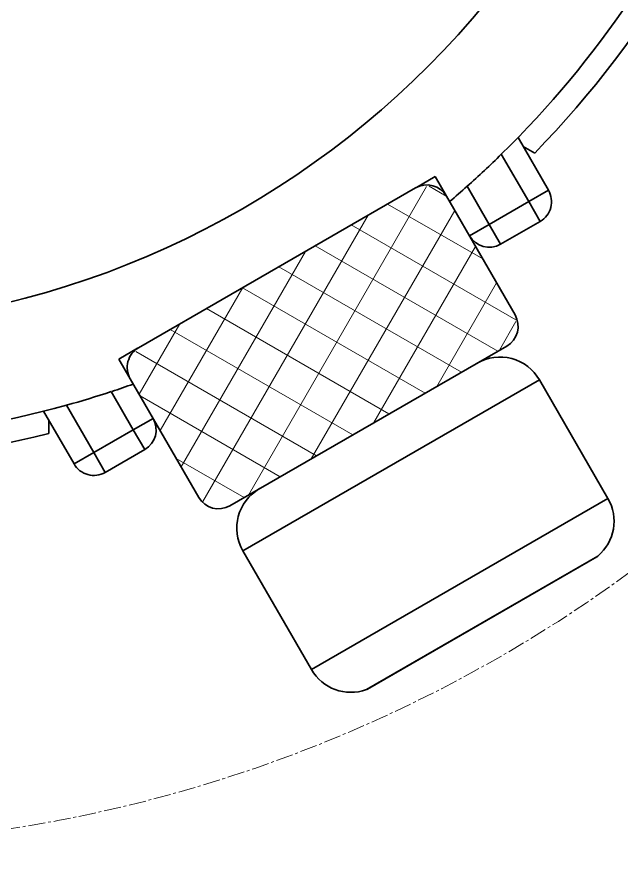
# Model space of a CAD drawing. Header units: millimetres. Extents: x -185079 to -2648, y 85916 to 249201.
# Drawn here: x -53788.79 to -53762.31, y 133745.95 to 133783.62 of the extents above; entities that cross this region are included whole.
import ezdxf

# ---------------------------------------------------------------- set-up
doc = ezdxf.new("R2010")
doc.units = ezdxf.units.MM
doc.linetypes.add('CENTER2', pattern=[1.125, 0.75, -0.125, 0.125, -0.125])
doc.layers.add('1', color=4, linetype='Continuous')
doc.layers.add('Default', color=7, linetype='Continuous')
doc.layers.add('图层3', color=7, linetype='Continuous', lineweight=35)
doc.layers.add('图层5', color=7, linetype='Continuous', lineweight=15)

msp = doc.modelspace()

# ---------------------------------------------------------------- linework, layer by layer
at = {"layer": '1', "color": 3, "lineweight": -3, "ltscale": 2, "extrusion": (-0.004685415688226648, -0.01745240643729063, 0.9998367168639968), "elevation": 1.311263986281119e-08}
msp.add_lwpolyline([(-89340.74435583597, 116693.2017122206), (-79605.60479144276, 119307.2036772036), (-77739.80294518075, 112358.532017356), (-87474.94250957393, 109744.530052373)], close=True, dxfattribs=at)
at = {"layer": '1', "lineweight": -3, "ltscale": 2, "extrusion": (-0.004685415688226648, -0.01745240643729063, 0.9998367168639968), "elevation": 1.311264075806094e-08}
msp.add_lwpolyline([(-87231.2481748564, 109916.2399077064), (-77857.25883072625, 112433.2686984296), (-79666.37327405855, 119170.8235395233), (-89040.36261818874, 116653.7947488001), (-87231.2481748564, 109916.2399077064)], dxfattribs=at)
at = {"layer": 'Default', "color": 7, "linetype": 'CENTER2', "lineweight": 13, "extrusion": (-0.004685415688226631, -0.01745240643729066, 0.9998367168639968)}
msp.add_circle((-86653.41111304305, 115310.6741427744, 457.7624739970715), 61.63746783566021, dxfattribs=at)
at = {"layer": '图层3', "extrusion": (-0.004685415688226631, -0.01745240643729066, 0.9998367168639968)}
for p, q in [((-53766.85174016606, 133778.347527977, 2541.011421227993), (-53765.51786344825, 133776.0378394244, 2540.977355809221)), ((-53766.12127762898, 133777.6646808852, 2541.002925036359), (-53766.6254649432, 133777.9557186853, 2541.005642462893)), ((-53766.38365209317, 133775.5380231604, 2540.964574145908), (-53767.58214234374, 133777.613281822, 2540.995181976254)), ((-53770.48089119746, 133776.6356958594, 2540.964533901038), (-53771.30402193734, 133776.1605058306, 2540.952381997636)), ((-53769.98830438458, 133775.7827518746, 2540.951953895825), (-53770.48089119746, 133776.6356958594, 2540.964533901038)), ((-53783.46772087124, 133769.1384519, 2540.772808951352), (-53771.34667984239, 133776.1358795955, 2540.951752237725)), ((-53769.08029230917, 133776.2094557042, 2540.963657229467), (-53768.115229383, 133774.5383906325, 2540.939010819284)), ((-53765.51786344825, 133776.0378394244, 2540.977355809221), (-53766.38365209317, 133775.5380231604, 2540.964574145908)), ((-53769.98093347429, 133775.7699886958, 2540.951765652682), (-53766.98118713519, 133770.575745714, 2540.875156162549)), ((-53768.115229383, 133774.5383906325, 2540.939010819284), (-53766.38365209317, 133775.5380231604, 2540.964574145908)), ((-53765.88369436999, 133774.6723159968, 2540.951805897553), (-53766.38365209317, 133775.5380231604, 2540.964574145908)), ((-53768.98101802792, 133774.0385743685, 2540.926229155971), (-53768.115229383, 133774.5383906325, 2540.939010819284)), ((-53767.61527165982, 133773.6726834688, 2540.926242570928), (-53768.115229383, 133774.5383906325, 2540.939010819284)), ((-53765.88369436999, 133774.6723159968, 2540.951805897553), (-53767.61527165982, 133773.6726834688, 2540.926242570928)), ((-53779.46805908578, 133762.2127945908, 2540.670662964508), (-53767.34701805693, 133769.2102222864, 2540.849606250881)), ((-53783.50980457501, 133769.1141571489, 2540.772187668392), (-53784.33350951615, 133768.638635636, 2540.76002728804)), ((-53784.33350951615, 133768.638635636, 2540.76002728804), (-53783.83729897263, 133767.7794169415, 2540.747354737617)), ((-53780.83380545388, 133762.5786854905, 2540.670649549551), (-53783.83355179297, 133767.7729284723, 2540.747259039684)), ((-53765.9142082881, 133767.7287160911, 2540.830460585827), (-53778.90103796188, 133760.2314721316, 2540.638735636141)), ((-53762.91446194901, 133762.5344731092, 2540.753851095694), (-53765.9142082881, 133767.7287160911, 2540.830460585827)), ((-53783.69942499152, 133765.5416978811, 2540.708940879661), (-53784.66448791769, 133767.2127629528, 2540.733587289844)), ((-53786.62949253195, 133766.6173240148, 2540.713985383382), (-53785.43100228136, 133764.5420653532, 2540.683377553036)), ((-53786.29679092628, 133764.0422490892, 2540.670595889724), (-53787.63066764409, 133766.3519376418, 2540.704661308497)), ((-53787.40439242123, 133765.9601283502, 2540.698882543396), (-53787.40434480937, 133765.37805275, 2540.68872248756)), ((-53782.83363634661, 133766.0415141451, 2540.721722542974), (-53783.69942499152, 133765.5416978811, 2540.708940879661)), ((-53785.43100228136, 133764.5420653532, 2540.683377553036), (-53783.69942499152, 133765.5416978811, 2540.708940879661)), ((-53783.69942499152, 133765.5416978811, 2540.708940879661), (-53783.19946726834, 133764.6759907175, 2540.696172631306)), ((-53783.19946726834, 133764.6759907175, 2540.696172631306), (-53784.93104455818, 133763.6763581895, 2540.670609304681)), ((-53785.43100228136, 133764.5420653532, 2540.683377553036), (-53786.29679092628, 133764.0422490892, 2540.670595889724)), ((-53785.43100228136, 133764.5420653532, 2540.683377553036), (-53784.93104455818, 133763.6763581895, 2540.670609304681)), ((-53775.90129162278, 133755.0372291497, 2540.562126146008), (-53762.91446194901, 133762.5344731092, 2540.753851095694)), ((-53778.90103796188, 133760.2314721316, 2540.638735636141), (-53775.90129162278, 133755.0372291497, 2540.562126146008)), ((-53773.49106410893, 133754.1562145763, 2540.558042572622), (-53763.35624408901, 133760.0070049604, 2540.707663219631)), ((-53773.44287432558, 133754.1785994924, 2540.558659133117), (-53763.39972604453, 133759.9764681544, 2540.70692642754))]:
    msp.add_line(p, q, dxfattribs=at)
msp.add_circle((-86653.41111304305, 115310.6741427744, 457.7624739970715), 38.99160719999999, dxfattribs=at)
for centre, radius, start, end in [((-86653.41111304305, 115310.6741427744, 457.7624739970715), 43.99053119999999, 329.507595277801, 60.55257090599214), ((-86653.41111304305, 115310.6741427744, 457.7624739970715), 43.99053119999999, 209.5075952778477, 300.5525709059123), ((-86653.41111304305, 115310.6741427744, 457.7624739970715), 44.99031600000001, 330.8810785830602, 358.1666418788122), ((-86653.41111304305, 115310.6741427744, 457.7624739970715), 43.99053119999999, 326.8329747821558, 329.507595277801), ((-86618.05002463626, 115285.2423395472, 457.7624739970715), 0.9997848000000017, 45.03008309280084, 135.0300830928003), ((-86653.41111304305, 115310.6741427744, 457.7624739970715), 43.99053119999999, 325.5062849240728, 326.8329747821558), ((-86613.80903992169, 115286.6584756907, 457.7624739970715), 0.9997847999999978, 315.0300830916215, 45.03008309221085), ((-86615.22220657882, 115285.2438242904, 457.7624739970715), 0.9997848000000008, 225.0300830922108, 315.0300830916215), ((-86613.80607043531, 115281.0028395758, 457.762473997072), 0.9997847999999917, 315.0300830922108, 45.03008309221085), ((-86627.94219123619, 115275.339779745, 457.7624739970715), 0.9997848000000062, 135.0300830904415, 225.0300830916215), ((-86612.74396832769, 115277.8221010399, 457.7624739970724), 1.999569600000002, 45.03008309162116, 135.0300830919162), ((-86653.41111304305, 115310.6741427744, 457.7624739970715), 43.99053119999999, 303.255245098887, 304.5545503418283), ((-86653.41111304305, 115310.6741427744, 457.7624739970715), 43.99053119999999, 300.5525709059123, 303.2271914016144), ((-86627.94070649298, 115272.5119616876, 457.762473997072), 0.9997848000000022, 315.0300830916208, 45.03008309103147), ((-86653.41111304305, 115310.6741427744, 457.7624739970715), 44.99031600000002, 271.8935243050001, 299.1790876008337), ((-86629.35387315013, 115271.0973102872, 457.7624739970715), 0.9997848000000008, 225.0300830916215, 315.0300830922102), ((-86620.5163849419, 115270.0415183382, 457.7624739970715), 1.999569600000002, 135.0300830919158, 225.0300830910315), ((-86623.69823703523, 115271.1002797736, 457.7624739970715), 0.9997848000000008, 225.0300830928003, 315.0300830910309), ((-86608.50001412674, 115273.5826010685, 457.762473997072), 1.999569600000025, 325.1943317138507, 45.03008309221085), ((-86607.10445685004, 115272.6124587257, 457.762473997072), 0.2999354399999925, 315.0300830933931, 325.1943317154747), ((-86616.27243074095, 115265.8020183668, 457.762473997072), 1.999569599999998, 225.0300830919159, 304.8658344696399), ((-86615.30082346138, 115264.4074806039, 457.7624739970715), 0.2999354400000208, 304.8658344705074, 315.0300830894578)]:
    msp.add_arc(centre, radius, start, end, dxfattribs=at)
at = {"layer": '图层5', "extrusion": (-0.004685415688226631, -0.01745240643729066, 0.9998367168639968)}
for p, q in [((-53778.6603688288, 133762.6790708917, 2540.682586919605), (-53770.85360580494, 133776.2007855487, 2540.955195821912)), ((-53769.99239487459, 133775.7787815429, 2540.951865423889), (-53770.74763164931, 133776.2147354895, 2540.955935935766)), ((-53775.9114898812, 133764.2659875298, 2540.723168700622), (-53769.6252433089, 133775.1540895709, 2540.942681803871)), ((-53768.395453535, 133773.0246338836, 2540.911274625764), (-53772.56593502936, 133775.4320085341, 2540.933752337422)), ((-53780.65449858765, 133762.3994186264, 2540.668360664847), (-53773.41219018897, 133774.9434688718, 2540.92125904753)), ((-53766.95269436357, 133770.3594865576, 2540.871514825767), (-53774.15300102974, 133774.515801786, 2540.910322435228)), ((-53781.60884817633, 133763.9207190382, 2540.690443099101), (-53776.16106913658, 133773.3565522337, 2540.880677266513)), ((-53767.74149878702, 133768.982490165, 2540.843782520223), (-53775.74006703011, 133773.5995950378, 2540.886892533034)), ((-53773.16261093358, 133765.8529041679, 2540.763750481639), (-53768.70877725365, 133773.5671729328, 2540.919276492461)), ((-53769.32856478739, 133768.0662834169, 2540.820352618029), (-53777.32713303049, 133772.6833882896, 2540.86346263084)), ((-53782.52531423158, 133765.5076356763, 2540.71384841051), (-53778.90994808419, 133771.7696355956, 2540.840095485497)), ((-53770.91563078777, 133767.1500766687, 2540.796922715835), (-53778.91419903086, 133771.7671815414, 2540.840032728646)), ((-53770.41373198596, 133767.439820806, 2540.804332262655), (-53767.7923111984, 133771.9802562947, 2540.895871181052)), ((-53772.50269678814, 133766.2338699205, 2540.77349281364), (-53780.50126503124, 133770.8509747932, 2540.816602826451)), ((-53767.66485303835, 133769.0267374441, 2540.844914043672), (-53766.94204712923, 133770.2786744153, 2540.870154123954)), ((-53783.44178028683, 133767.0945523144, 2540.73725372192), (-53781.65882703181, 133770.1827189575, 2540.79951370448)), ((-53774.08976278852, 133765.3176631723, 2540.750062911446), (-53782.08833103162, 133769.9347680451, 2540.793172924257)), ((-53775.67682878889, 133764.4014564241, 2540.726633009252), (-53783.59522945555, 133768.9722852514, 2540.769310941578)), ((-53777.26389478927, 133763.485249676, 2540.703203107058), (-53783.40438053586, 133767.0297923741, 2540.736298582543)), ((-53778.85096078965, 133762.5690429278, 2540.679773204864), (-53781.81701476476, 133764.2811721295, 2540.695759394014))]:
    msp.add_line(p, q, dxfattribs=at)

doc.saveas('drawing.dxf')
